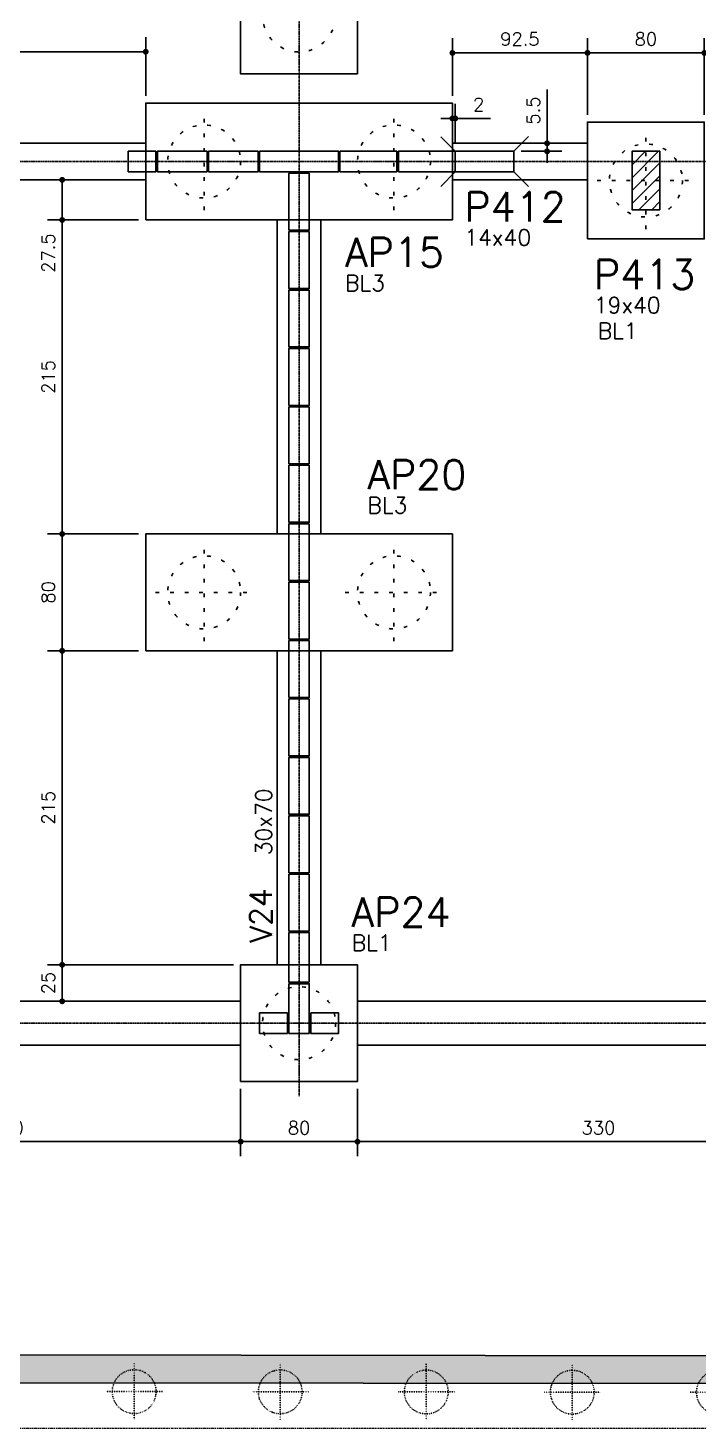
# Model space of a CAD drawing. Extents: x -856 to 20282, y 14720 to 28231.
# Drawn here: x 2203 to 2662, y 23407 to 24366 of the extents above; entities that cross this region are included whole.
import ezdxf

# ---------------------------------------------------------------- set-up
doc = ezdxf.new("R2010")
doc.units = 0
for name, pattern in [('AXES', [0.54, 0.3, -0.08, 0.08, -0.08]), ('Double dash', [55, 20, -5, 10, -5, 10, -5]), ('ESTILO_TQS_0002', [0.4, 0.1, -0.3])]:
    doc.linetypes.add(name, pattern=pattern)
doc.layers.get('0').update_dxf_attribs({"linetype": 'CONTINUOUS'})
doc.layers.get('Defpoints').update_dxf_attribs({"linetype": 'CONTINUOUS'})
for name, color, linetype in [('228', 2, 'CONTINUOUS'), ('BLOCO', 3, 'CONTINUOUS'), ('COTA', 1, 'CONTINUOUS'), ('EIXOS', 1, 'AXES'), ('ESTACA', 1, 'ESTILO_TQS_0002'), ('H2', 252, 'CONTINUOUS'), ('H5', 1, 'CONTINUOUS'), ('ORELHA', 1, 'CONTINUOUS'), ('P-D', 2, 'CONTINUOUS'), ('P-S', 5, 'CONTINUOUS'), ('PENA_5', 5, 'CONTINUOUS'), ('PIL-N', 4, 'CONTINUOUS'), ('PROJ', 252, 'CONTINUOUS'), ('VIG-D', 2, 'CONTINUOUS'), ('VIG-N', 4, 'CONTINUOUS'), ('VIGA', 3, 'CONTINUOUS')]:
    doc.layers.add(name, color=color, linetype=linetype)
doc.layers.add('TLV-DVI-___-CNT', color=7, linetype='Double dash', lineweight=9)
doc.styles.add('COTA', font='romans.shx')
doc.styles.get("Standard").update_dxf_attribs({"font": 'ROMANS.SHX'})
doc.dimstyles.new('forma', dxfattribs={"dimscale": 5, "dimtxt": 1.8, "dimasz": 0.8, "dimexe": 2, "dimexo": 1, "dimgap": 1, "dimtad": 1, "dimdec": 1, "dimzin": 9, "dimdsep": 46, "dimtxsty": 'COTA', "dimblk1": 'DOT', "dimblk2": 'DOT', "dimsah": 1, "dimcen": 0, "dimdle": 1, "dimclrd": 256, "dimclre": 256, "dimclrt": 2, "dimadec": 0, "dimazin": 0, "dimtfac": 1, "dimtdec": 0, "dimtmove": 0, "dimatfit": 3, "dimfxl": 1, "dimtolj": 1, "dimtzin": 0, "dimarcsym": 0})

# ---------------------------------------------------------------- blocks, each defined once
blk = doc.blocks.new('_EST50')
at = {"layer": 'ESTACA', "linetype": 'ESTILO_TQS_0002'}
for p, q in [((0, -1.333), (0, 1.333)), ((-1.333, 0), (1.333, 0))]:
    blk.add_line(p, q, dxfattribs=at)
blk.add_circle((0, 0), 1, dxfattribs=at)
blk = doc.blocks.new('_Dot')
at = {"color": 0, "linetype": 'ByBlock', "lineweight": -2}
blk.add_line((-0.5, 0), (-1, 0), dxfattribs=at)
at = {"color": 0, "linetype": 'ByBlock', "const_width": 0.5}
blk.add_lwpolyline([(-0.25, 0, 1), (0.25, 0, 1)], format="xyb", close=True, dxfattribs=at)
blk = doc.blocks.new('*D53')
at = {"layer": 'COTA', "lineweight": -2, "transparency": 16777216}
for p, q in [((2348.51, 23639.59), (2348.51, 23593.48)), ((2028.51, 23634.59), (2028.51, 23593.48)), ((2032.51, 23603.48), (2344.51, 23603.48))]:
    blk.add_line(p, q, dxfattribs=at)
at = {"layer": 'Defpoints', "color": 0, "transparency": 16777216}
for p in [(2028.51, 23639.59), (2348.51, 23644.59), (2348.51, 23603.48)]:
    blk.add_point(p, dxfattribs=at)
at = {"layer": 'COTA', "lineweight": -2, "transparency": 16777216, "xscale": 4, "yscale": 4, "zscale": 4, "rotation": 180}
blk.add_blockref('_Dot', (2028.51, 23603.48), dxfattribs=at)
at = {"layer": 'COTA', "lineweight": -2, "transparency": 16777216, "xscale": 4, "yscale": 4, "zscale": 4}
blk.add_blockref('_Dot', (2348.51, 23603.48), dxfattribs=at)
at = {"layer": 'COTA', "color": 2, "transparency": 16777216, "insert": (2188.51, 23612.98), "char_height": 9, "attachment_point": 5, "style": 'COTA'}
blk.add_mtext('\\A1;320 ', dxfattribs=at)
blk = doc.blocks.new('*D54')
at = {"layer": 'COTA', "lineweight": -2, "transparency": 16777216}
for p, q in [((2348.51, 23639.59), (2348.51, 23593.48)), ((2428.51, 23639.59), (2428.51, 23593.48)), ((2352.51, 23603.48), (2424.51, 23603.48))]:
    blk.add_line(p, q, dxfattribs=at)
at = {"layer": 'Defpoints', "color": 0, "transparency": 16777216}
for p in [(2348.51, 23644.59), (2428.51, 23644.59), (2428.51, 23603.48)]:
    blk.add_point(p, dxfattribs=at)
at = {"layer": 'COTA', "lineweight": -2, "transparency": 16777216, "xscale": 4, "yscale": 4, "zscale": 4, "rotation": 180}
blk.add_blockref('_Dot', (2348.51, 23603.48), dxfattribs=at)
at = {"layer": 'COTA', "lineweight": -2, "transparency": 16777216, "xscale": 4, "yscale": 4, "zscale": 4}
blk.add_blockref('_Dot', (2428.51, 23603.48), dxfattribs=at)
at = {"layer": 'COTA', "color": 2, "transparency": 16777216, "insert": (2388.51, 23612.98), "char_height": 9, "attachment_point": 5, "style": 'COTA'}
blk.add_mtext('\\A1;80 ', dxfattribs=at)
blk = doc.blocks.new('*D55')
at = {"layer": 'COTA', "lineweight": -2, "transparency": 16777216}
for p, q in [((2428.51, 23639.59), (2428.51, 23593.48)), ((2758.51, 23639.59), (2758.51, 23593.48)), ((2432.51, 23603.48), (2754.51, 23603.48))]:
    blk.add_line(p, q, dxfattribs=at)
at = {"layer": 'Defpoints', "color": 0, "transparency": 16777216}
for p in [(2428.51, 23644.59), (2758.51, 23644.59), (2758.51, 23603.48)]:
    blk.add_point(p, dxfattribs=at)
at = {"layer": 'COTA', "lineweight": -2, "transparency": 16777216, "xscale": 4, "yscale": 4, "zscale": 4, "rotation": 180}
blk.add_blockref('_Dot', (2428.51, 23603.48), dxfattribs=at)
at = {"layer": 'COTA', "lineweight": -2, "transparency": 16777216, "xscale": 4, "yscale": 4, "zscale": 4}
blk.add_blockref('_Dot', (2758.51, 23603.48), dxfattribs=at)
at = {"layer": 'COTA', "color": 2, "transparency": 16777216, "insert": (2593.51, 23612.98), "char_height": 9, "attachment_point": 5, "style": 'COTA'}
blk.add_mtext('\\A1;330 ', dxfattribs=at)
blk = doc.blocks.new('*D118')
at = {"layer": 'COTA', "lineweight": -2, "transparency": 16777216}
for p, q in [((2036.01, 24319.59), (2036.01, 24359.74)), ((2283.51, 24319.59), (2283.51, 24359.74)), ((2040.01, 24349.74), (2279.51, 24349.74))]:
    blk.add_line(p, q, dxfattribs=at)
at = {"layer": 'Defpoints', "color": 0, "transparency": 16777216}
for p in [(2283.51, 24349.74), (2036.01, 24314.59), (2283.51, 24314.59)]:
    blk.add_point(p, dxfattribs=at)
at = {"layer": 'COTA', "lineweight": -2, "transparency": 16777216, "xscale": 4, "yscale": 4, "zscale": 4, "rotation": 180}
blk.add_blockref('_Dot', (2036.01, 24349.74), dxfattribs=at)
at = {"layer": 'COTA', "lineweight": -2, "transparency": 16777216, "xscale": 4, "yscale": 4, "zscale": 4}
blk.add_blockref('_Dot', (2283.51, 24349.74), dxfattribs=at)
at = {"layer": 'COTA', "color": 2, "transparency": 16777216, "insert": (2159.76, 24359.24), "char_height": 9, "attachment_point": 5, "style": 'COTA'}
blk.add_mtext('\\A1;247.5 ', dxfattribs=at)
blk = doc.blocks.new('*D119')
at = {"layer": 'COTA', "lineweight": -2, "transparency": 16777216}
for p, q in [((2493.51, 24319.59), (2493.51, 24358.97)), ((2586.01, 24306.59), (2586.01, 24358.97)), ((2497.51, 24348.97), (2582.01, 24348.97))]:
    blk.add_line(p, q, dxfattribs=at)
at = {"layer": 'Defpoints', "color": 0, "transparency": 16777216}
for p in [(2586.01, 24348.97), (2493.51, 24314.59), (2586.01, 24301.59)]:
    blk.add_point(p, dxfattribs=at)
at = {"layer": 'COTA', "lineweight": -2, "transparency": 16777216, "xscale": 4, "yscale": 4, "zscale": 4, "rotation": 180}
blk.add_blockref('_Dot', (2493.51, 24348.97), dxfattribs=at)
at = {"layer": 'COTA', "lineweight": -2, "transparency": 16777216, "xscale": 4, "yscale": 4, "zscale": 4}
blk.add_blockref('_Dot', (2586.01, 24348.97), dxfattribs=at)
at = {"layer": 'COTA', "color": 2, "transparency": 16777216, "insert": (2539.76, 24358.47), "char_height": 9, "attachment_point": 5, "style": 'COTA'}
blk.add_mtext('\\A1;92.5 ', dxfattribs=at)
blk = doc.blocks.new('*D130')
at = {"layer": 'COTA', "lineweight": -2, "transparency": 16777216}
for p, q in [((2225.67, 24262.09), (2216.29, 24262.09)), ((2226.29, 24258.09), (2226.29, 24238.59)), ((2278.51, 24234.59), (2216.29, 24234.59)), ((2226.29, 24234.59), (2226.29, 24193.16))]:
    blk.add_line(p, q, dxfattribs=at)
at = {"layer": 'Defpoints', "color": 0, "transparency": 16777216}
for p in [(2230.67, 24262.09), (2226.29, 24234.59), (2283.51, 24234.59)]:
    blk.add_point(p, dxfattribs=at)
at = {"layer": 'COTA', "lineweight": -2, "transparency": 16777216, "xscale": 4, "yscale": 4, "zscale": 4}
for p, rotation in [((2226.29, 24262.09), 90), ((2226.29, 24234.59), 270)]:
    blk.add_blockref('_Dot', p, dxfattribs=dict(at, rotation=rotation))
at = {"layer": 'COTA', "color": 2, "transparency": 16777216, "insert": (2216.79, 24211.88), "char_height": 9, "attachment_point": 5, "rotation": 90, "style": 'COTA'}
blk.add_mtext('\\A1;27.5 ', dxfattribs=at)
blk = doc.blocks.new('*D131')
at = {"layer": 'COTA', "lineweight": -2, "transparency": 16777216}
for p, q in [((2278.51, 24234.59), (2216.29, 24234.59)), ((2226.29, 24230.59), (2226.29, 24023.59)), ((2278.51, 24019.59), (2216.29, 24019.59))]:
    blk.add_line(p, q, dxfattribs=at)
at = {"layer": 'Defpoints', "color": 0, "transparency": 16777216}
for p in [(2283.51, 24234.59), (2226.29, 24019.59), (2283.51, 24019.59)]:
    blk.add_point(p, dxfattribs=at)
at = {"layer": 'COTA', "lineweight": -2, "transparency": 16777216, "xscale": 4, "yscale": 4, "zscale": 4}
for p, rotation in [((2226.29, 24234.59), 90), ((2226.29, 24019.59), 270)]:
    blk.add_blockref('_Dot', p, dxfattribs=dict(at, rotation=rotation))
at = {"layer": 'COTA', "color": 2, "transparency": 16777216, "insert": (2216.79, 24127.09), "char_height": 9, "attachment_point": 5, "rotation": 90, "style": 'COTA'}
blk.add_mtext('\\A1;215 ', dxfattribs=at)
blk = doc.blocks.new('*D132')
at = {"layer": 'COTA', "lineweight": -2, "transparency": 16777216}
for p, q in [((2278.51, 24019.59), (2216.29, 24019.59)), ((2226.29, 24015.59), (2226.29, 23943.59)), ((2278.51, 23939.59), (2216.29, 23939.59))]:
    blk.add_line(p, q, dxfattribs=at)
at = {"layer": 'Defpoints', "color": 0, "transparency": 16777216}
for p in [(2283.51, 24019.59), (2226.29, 23939.59), (2283.51, 23939.59)]:
    blk.add_point(p, dxfattribs=at)
at = {"layer": 'COTA', "lineweight": -2, "transparency": 16777216, "xscale": 4, "yscale": 4, "zscale": 4}
for p, rotation in [((2226.29, 24019.59), 90), ((2226.29, 23939.59), 270)]:
    blk.add_blockref('_Dot', p, dxfattribs=dict(at, rotation=rotation))
at = {"layer": 'COTA', "color": 2, "transparency": 16777216, "insert": (2216.79, 23979.59), "char_height": 9, "attachment_point": 5, "rotation": 90, "style": 'COTA'}
blk.add_mtext('\\A1;80 ', dxfattribs=at)
blk = doc.blocks.new('*D133')
at = {"layer": 'COTA', "lineweight": -2, "transparency": 16777216}
for p, q in [((2278.51, 23939.59), (2216.29, 23939.59)), ((2226.29, 23935.59), (2226.29, 23728.59)), ((2343.51, 23724.59), (2216.29, 23724.59))]:
    blk.add_line(p, q, dxfattribs=at)
at = {"layer": 'Defpoints', "color": 0, "transparency": 16777216}
for p in [(2283.51, 23939.59), (2226.29, 23724.59), (2348.51, 23724.59)]:
    blk.add_point(p, dxfattribs=at)
at = {"layer": 'COTA', "lineweight": -2, "transparency": 16777216, "xscale": 4, "yscale": 4, "zscale": 4}
for p, rotation in [((2226.29, 23939.59), 90), ((2226.29, 23724.59), 270)]:
    blk.add_blockref('_Dot', p, dxfattribs=dict(at, rotation=rotation))
at = {"layer": 'COTA', "color": 2, "transparency": 16777216, "insert": (2216.79, 23832.09), "char_height": 9, "attachment_point": 5, "rotation": 90, "style": 'COTA'}
blk.add_mtext('\\A1;215 ', dxfattribs=at)
blk = doc.blocks.new('*D134')
at = {"layer": 'COTA', "lineweight": -2, "transparency": 16777216}
for p, q in [((2343.51, 23724.59), (2216.29, 23724.59)), ((2226.29, 23720.59), (2226.29, 23703.59)), ((2232.12, 23699.59), (2216.29, 23699.59))]:
    blk.add_line(p, q, dxfattribs=at)
at = {"layer": 'Defpoints', "color": 0, "transparency": 16777216}
for p in [(2348.51, 23724.59), (2226.29, 23699.59), (2237.12, 23699.59)]:
    blk.add_point(p, dxfattribs=at)
at = {"layer": 'COTA', "lineweight": -2, "transparency": 16777216, "xscale": 4, "yscale": 4, "zscale": 4}
for p, rotation in [((2226.29, 23724.59), 90), ((2226.29, 23699.59), 270)]:
    blk.add_blockref('_Dot', p, dxfattribs=dict(at, rotation=rotation))
at = {"layer": 'COTA', "color": 2, "transparency": 16777216, "insert": (2216.79, 23712.09), "char_height": 9, "attachment_point": 5, "rotation": 90, "style": 'COTA'}
blk.add_mtext('\\A1;25 ', dxfattribs=at)
blk = doc.blocks.new('Family - ___-2103959-PLANTA INFERIOR 2')
at = {"layer": 'TLV-DVI-___-CNT', "color": 1, "true_color": 0xff0000}
blk.add_line((-32076.9, -10135.7), (-18942.2, -10135.7), dxfattribs=at)
blk = doc.blocks.new('A$C8a1ee3b4')
at = {"layer": 'TLV-DVI-___-CNT', "color": 1, "true_color": 0xff0000, "xscale": 0.1, "yscale": 0.1, "zscale": 0.1}
blk.add_blockref('Family - ___-2103959-PLANTA INFERIOR 2', (4865.23, 1037.14), dxfattribs=at)
blk = doc.blocks.new('*D164')
at = {"layer": 'COTA', "lineweight": -2, "transparency": 16777216}
for p, q in [((2586.01, 24306.59), (2586.01, 24358.97)), ((2666.01, 24306.59), (2666.01, 24358.97)), ((2590.01, 24348.97), (2662.01, 24348.97))]:
    blk.add_line(p, q, dxfattribs=at)
at = {"layer": 'Defpoints', "color": 0, "transparency": 16777216}
for p in [(2666.01, 24348.97), (2586.01, 24301.59), (2666.01, 24301.59)]:
    blk.add_point(p, dxfattribs=at)
at = {"layer": 'COTA', "lineweight": -2, "transparency": 16777216, "xscale": 4, "yscale": 4, "zscale": 4, "rotation": 180}
blk.add_blockref('_Dot', (2586.01, 24348.97), dxfattribs=at)
at = {"layer": 'COTA', "lineweight": -2, "transparency": 16777216, "xscale": 4, "yscale": 4, "zscale": 4}
blk.add_blockref('_Dot', (2666.01, 24348.97), dxfattribs=at)
at = {"layer": 'COTA', "color": 2, "transparency": 16777216, "insert": (2626.01, 24358.47), "char_height": 9, "attachment_point": 5, "style": 'COTA'}
blk.add_mtext('\\A1;80 ', dxfattribs=at)
blk = doc.blocks.new('*D170')
at = {"layer": 'COTA', "lineweight": -2, "transparency": 16777216}
for p, q in [((2558.36, 24291.09), (2558.36, 24323.95)), ((2553.36, 24287.09), (2548.36, 24287.09)), ((2558.36, 24281.59), (2558.36, 24287.09)), ((2540.52, 24281.59), (2568.36, 24281.59)), ((2558.36, 24277.59), (2558.36, 24273.59))]:
    blk.add_line(p, q, dxfattribs=at)
at = {"layer": 'Defpoints', "color": 0, "transparency": 16777216}
for p in [(2558.36, 24287.09), (2558.36, 24287.09), (2535.52, 24281.59)]:
    blk.add_point(p, dxfattribs=at)
at = {"layer": 'COTA', "lineweight": -2, "transparency": 16777216, "xscale": 4, "yscale": 4, "zscale": 4}
for p, rotation in [((2558.36, 24287.09), 270), ((2558.36, 24281.59), 90)]:
    blk.add_blockref('_Dot', p, dxfattribs=dict(at, rotation=rotation))
at = {"layer": 'COTA', "color": 2, "transparency": 16777216, "insert": (2548.86, 24309.52), "char_height": 9, "attachment_point": 5, "rotation": 90, "style": 'COTA'}
blk.add_mtext('\\A1;5.5 ', dxfattribs=at)
blk = doc.blocks.new('*D171')
at = {"layer": 'COTA', "lineweight": -2, "transparency": 16777216}
for p, q in [((2493.51, 24292.09), (2493.51, 24314.08)), ((2495.51, 24286.59), (2495.51, 24314.08)), ((2489.51, 24304.08), (2485.51, 24304.08)), ((2493.51, 24304.08), (2495.51, 24304.08)), ((2499.51, 24304.08), (2519.51, 24304.08))]:
    blk.add_line(p, q, dxfattribs=at)
at = {"layer": 'Defpoints', "color": 0, "transparency": 16777216}
for p in [(2495.51, 24304.08), (2493.51, 24287.09), (2495.51, 24281.59)]:
    blk.add_point(p, dxfattribs=at)
at = {"layer": 'COTA', "lineweight": -2, "transparency": 16777216, "xscale": 4, "yscale": 4, "zscale": 4}
blk.add_blockref('_Dot', (2493.51, 24304.08), dxfattribs=at)
at = {"layer": 'COTA', "lineweight": -2, "transparency": 16777216, "xscale": 4, "yscale": 4, "zscale": 4, "rotation": 180}
blk.add_blockref('_Dot', (2495.51, 24304.08), dxfattribs=at)
at = {"layer": 'COTA', "color": 2, "transparency": 16777216, "insert": (2511.51, 24313.58), "char_height": 9, "attachment_point": 5, "style": 'COTA'}
blk.add_mtext('\\A1;2 ', dxfattribs=at)
blk = doc.blocks.new('A$C96fa5e93')
at = {"layer": 'ESTACA', "linetype": 'ESTILO_TQS_0002'}
for p, q in [((19.29, 0), (19.29, 38.57)), ((0, 19.29), (38.57, 19.29))]:
    blk.add_line(p, q, dxfattribs=at)
blk.add_ellipse((19.29, 19.29), major_axis=(10.61, 10.61), ratio=1, start_param=5.497787, end_param=11.780972, dxfattribs=at)
blk = doc.blocks.new('A$C93549396')
at = {"layer": 'PROJ'}
for points in [[(646, 604.04), (665, 604.04), (665, 590.04), (646, 590.04), (646, 604.04)], [(700, 604.04), (666, 604.04), (666, 590.04), (700, 590.04), (700, 604.04)], [(735, 604.04), (701, 604.04), (701, 590.04), (735, 590.04), (735, 604.04)], [(736, 604.04), (790, 604.04), (790, 590.04), (736, 590.04), (736, 604.04)], [(791, 590.04), (830, 590.04), (830, 604.04), (791, 604.04), (791, 590.04)], [(831, 590.04), (870, 590.04), (870, 604.04), (831, 604.04), (831, 590.04)], [(770, 589.04), (770, 550.04), (756, 550.04), (756, 589.04), (770, 589.04)], [(770, 549.04), (770, 510.04), (756, 510.04), (756, 549.04), (770, 549.04)], [(770, 509.04), (770, 470.04), (756, 470.04), (756, 509.04), (770, 509.04)], [(770, 469.04), (770, 430.04), (756, 430.04), (756, 469.04), (770, 469.04)], [(770, 429.04), (770, 390.04), (756, 390.04), (756, 429.04), (770, 429.04)], [(770, 389.04), (770, 350.04), (756, 350.04), (756, 389.04), (770, 389.04)], [(770, 349.04), (770, 310.04), (756, 310.04), (756, 349.04), (770, 349.04)], [(770, 309.04), (770, 270.04), (756, 270.04), (756, 309.04), (770, 309.04)], [(770, 269.04), (770, 230.04), (756, 230.04), (756, 269.04), (770, 269.04)], [(770, 229.04), (770, 190.04), (756, 190.04), (756, 229.04), (770, 229.04)], [(770, 189.04), (770, 150.04), (756, 150.04), (756, 189.04), (770, 189.04)], [(770, 149.04), (770, 110.04), (756, 110.04), (756, 149.04), (770, 149.04)], [(770, 109.04), (770, 70.04), (756, 70.04), (756, 109.04), (770, 109.04)], [(770, 35.04), (770, 69.04), (756, 69.04), (756, 35.04), (770, 35.04)], [(770, 0.04), (770, 34.04), (756, 34.04), (756, 0.04), (770, 0.04)], [(736, 14.04), (755, 14.04), (755, 0.04), (736, 0.04), (736, 14.04)], [(771, 14.04), (790, 14.04), (790, 0.04), (771, 0.04), (771, 14.04)]]:
    blk.add_lwpolyline(points, dxfattribs=at)

msp = doc.modelspace()

# ---------------------------------------------------------------- hatches: boundary and pattern name
at = {"layer": 'H2'}
msp.add_hatch(color=256, dxfattribs=at).paths.add_polyline_path([(1625.51, 23458.06), (2702.99, 23456.82), (2702.97, 23437.84), (1625.51, 23439.06)])
at = {"layer": 'H5'}
h = msp.add_hatch(dxfattribs=at)
h.set_pattern_fill('ANSI31', color=256, scale=50, angle=180, style=0)
h.set_pattern_definition([(225, (5831.05, 51873.205), (4.4194174, -4.4194174), [])])
h.paths.add_polyline_path([(2616.51, 24241.57), (2635.51, 24241.57), (2635.51, 24281.59), (2616.51, 24281.58)])

# ---------------------------------------------------------------- linework, layer by layer
at = {"layer": 'BLOCO', "linetype": 'Continuous'}
for points in [[(2428.51, 24334.59), (2428.51, 24544.59), (2348.51, 24544.59), (2348.51, 24334.59), (2428.51, 24334.59)], [(2283.51, 24234.59), (2493.51, 24234.59), (2493.51, 24314.59), (2283.51, 24314.59), (2283.51, 24234.59)], [(2586.01, 24221.59), (2666.01, 24221.59), (2666.01, 24301.59), (2586.01, 24301.59), (2586.01, 24221.59)], [(2283.51, 23939.59), (2493.51, 23939.59), (2493.51, 24019.59), (2283.51, 24019.59), (2283.51, 23939.59)], [(2348.51, 23644.59), (2428.51, 23644.59), (2428.51, 23724.59), (2348.51, 23724.59), (2348.51, 23644.59)]]:
    msp.add_lwpolyline(points, dxfattribs=at)
at = {"layer": 'EIXOS', "color": 244, "true_color": 0x991b1e}
for p, q in [((2388.51, 23634.64), (2388.51, 25355.31)), ((3416.67, 24274.59), (632.05, 24274.59)), ((3416.67, 23684.59), (632.05, 23684.59))]:
    msp.add_line(p, q, dxfattribs=at)
at = {"layer": 'ORELHA', "linetype": 'Continuous'}
for points in [[(2495.51, 24281.59), (2485.52, 24291.59)], [(2535.52, 24281.63), (2545.52, 24291.63)], [(2495.51, 24267.59), (2485.52, 24257.59)], [(2535.53, 24267.59), (2545.53, 24257.59)]]:
    msp.add_lwpolyline(points, dxfattribs=at)
at = {"layer": 'P-S'}
for points in [[(2495.51, 24281.59), (2495.51, 24267.59), (2535.53, 24267.59), (2535.52, 24281.59), (2495.51, 24281.59), (2495.51, 24281.59)], [(2616.51, 24241.57), (2635.51, 24241.57), (2635.51, 24281.59), (2616.51, 24281.58), (2616.51, 24241.57), (2616.51, 24241.57)]]:
    msp.add_lwpolyline(points, dxfattribs=at)
at = {"layer": 'PENA_5'}
for p, q in [((1625.51, 23458.06), (2702.99, 23456.82)), ((2702.97, 23437.84), (1625.57, 23439.06))]:
    msp.add_line(p, q, dxfattribs=at)
at = {"layer": 'VIGA'}
for p, q in [((2283.51, 24287.09), (2036.01, 24287.09)), ((2586.01, 24287.09), (2493.51, 24287.09)), ((2036.01, 24262.09), (2283.51, 24262.09)), ((2493.51, 24262.09), (2586.01, 24262.09)), ((2373.51, 24234.59), (2373.51, 24019.59)), ((2403.51, 24019.59), (2403.51, 24234.59)), ((2373.51, 23939.59), (2373.51, 23724.59)), ((2403.51, 23724.59), (2403.51, 23939.59)), ((2348.51, 23699.59), (2028.51, 23699.59)), ((2758.51, 23699.59), (2428.51, 23699.59)), ((2028.51, 23669.59), (2348.51, 23669.59)), ((2428.51, 23669.59), (2758.51, 23669.59))]:
    msp.add_line(p, q, dxfattribs=at)

# ---------------------------------------------------------------- block references
at = {"layer": '228', "linetype": 'Continuous', "xscale": 25, "yscale": 25, "rotation": 90}
msp.add_blockref('_EST50', (2388.51, 24374.59), dxfattribs=at)
at = {"layer": '228', "linetype": 'Continuous', "xscale": 25, "yscale": 25}
for p in [(2323.51, 24274.59), (2453.51, 24274.59), (2626.01, 24261.59), (2323.51, 23979.59), (2453.51, 23979.59), (2388.51, 23684.59)]:
    msp.add_blockref('_EST50', p, dxfattribs=at)
at = {"layer": '228', "linetype": 'Continuous', "rotation": 90}
for p in [(2294.9, 23413.01), (2394.9, 23412.89), (2494.9, 23412.77), (2594.9, 23412.66), (2694.92, 23412.54)]:
    msp.add_blockref('A$C96fa5e93', p, dxfattribs=at)
at = {"layer": 'PROJ'}
msp.add_blockref('A$C93549396', (1625.51, 23677.56), dxfattribs=at)
at = {"layer": 'VIGA'}
msp.add_blockref('A$C8a1ee3b4', (203.06, 23383.83), dxfattribs=at)

# ---------------------------------------------------------------- texts
at = {"layer": 'P-D', "linetype": 'Continuous'}
for s, p in [('14x40', (2501.68, 24217.13)), ('BL3', (2420.03, 24185.88)), ('19x40', (2590.36, 24170.79)), ('BL1', (2593, 24153.1)), ('BL3', (2435.34, 24033.69)), ('BL1', (2424.5, 23734.1))]:
    msp.add_text(s, height=11, dxfattribs=at).set_placement(p)
at = {"layer": 'PIL-N', "linetype": 'Continuous'}
for s, p in [('P412', (2501.68, 24233.63)), ('AP15', (2420.03, 24202.38)), ('P413', (2590.36, 24187.29)), ('AP20', (2435.34, 24050.19)), ('AP24', (2424.5, 23750.6))]:
    msp.add_text(s, height=20, dxfattribs=at).set_placement(p)
at = {"layer": 'VIG-D', "linetype": 'Continuous'}
msp.add_text('30x70', height=11, rotation=90, dxfattribs=at).set_placement((2369.76, 23799.59))
at = {"layer": 'VIG-N', "linetype": 'Continuous'}
msp.add_text('V24', height=15, rotation=90, dxfattribs=at).set_placement((2369.76, 23739.59))

# ---------------------------------------------------------------- dimensions: what is measured, and where the dimension line sits
at = {"layer": 'COTA'}
for base, p1, p2, override, picture, middle in [((2283.51, 24349.74), (2036.01, 24314.59), (2283.51, 24314.59), {"dimpost": ' ', "dimtmove": 1}, '*D118', (2159.76, 24359.24)), ((2586.01, 24348.97), (2493.51, 24314.59), (2586.01, 24301.59), {"dimpost": ' '}, '*D119', (2539.76, 24358.47)), ((2666.01, 24348.97), (2586.01, 24301.59), (2666.01, 24301.59), {"dimpost": ' ', "dimtmove": 1}, '*D164', (2626.01, 24358.47)), ((2495.51, 24304.08), (2493.51, 24287.09), (2495.51, 24281.59), {"dimpost": ' '}, '*D171', (2511.51, 24313.58)), ((2348.51, 23603.48), (2028.51, 23639.59), (2348.51, 23644.59), {"dimpost": ' ', "dimtmove": 1}, '*D53', (2188.51, 23612.98)), ((2428.51, 23603.48), (2348.51, 23644.59), (2428.51, 23644.59), {"dimpost": ' ', "dimtmove": 1}, '*D54', (2388.51, 23612.98)), ((2758.51, 23603.48), (2428.51, 23644.59), (2758.51, 23644.59), {"dimpost": ' ', "dimtmove": 1}, '*D55', (2593.51, 23612.98))]:
    dim = msp.add_linear_dim(base=base, p1=p1, p2=p2, dimstyle='forma', override=override, dxfattribs=at)
    dim.commit()
    dim.dimension.update_dxf_attribs({"geometry": picture, "text_midpoint": middle})
for base, p1, p2, override, picture, middle in [((2558.36, 24287.09), (2535.52, 24281.59), (2558.36, 24287.09), {"dimpost": ' '}, '*D170', (2548.86, 24309.52)), ((2226.29, 24234.59), (2230.67, 24262.09), (2283.51, 24234.59), {"dimpost": ' '}, '*D130', (2216.79, 24211.88)), ((2226.29, 24019.59), (2283.51, 24234.59), (2283.51, 24019.59), {"dimpost": ' ', "dimtmove": 1}, '*D131', (2216.79, 24127.09)), ((2226.29, 23939.59), (2283.51, 24019.59), (2283.51, 23939.59), {"dimpost": ' ', "dimtmove": 1}, '*D132', (2216.79, 23979.59)), ((2226.29, 23724.59), (2283.51, 23939.59), (2348.51, 23724.59), {"dimpost": ' ', "dimtmove": 1}, '*D133', (2216.79, 23832.09)), ((2226.29, 23699.59), (2348.51, 23724.59), (2237.12, 23699.59), {"dimpost": ' ', "dimtmove": 1}, '*D134', (2216.79, 23712.09))]:
    dim = msp.add_linear_dim(base=base, p1=p1, p2=p2, angle=90, dimstyle='forma', override=override, dxfattribs=at)
    dim.commit()
    dim.dimension.update_dxf_attribs({"geometry": picture, "text_midpoint": middle})

doc.saveas('drawing.dxf')
